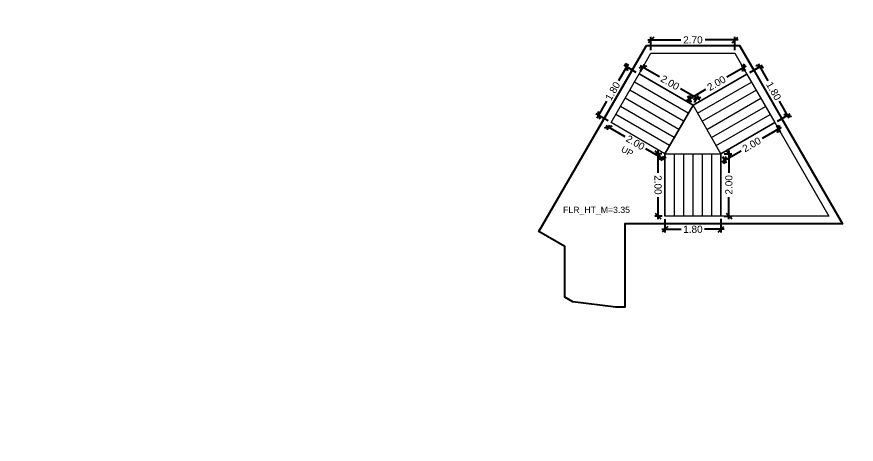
# Model space of a CAD drawing. Header units: metres. Extents: x 256329 to 886268, y -249371 to 355.
# Drawn here: x 287414.03 to 287440.99, y -980.88 to -967.17 of the extents above; entities that cross this region are included whole.
import ezdxf

# ---------------------------------------------------------------- set-up
doc = ezdxf.new("R2010")
doc.units = ezdxf.units.M
doc.header["$MEASUREMENT"] = 0
doc.header["$PDMODE"] = 35
doc.linetypes.add('CONTINOUS', pattern=[0])
doc.layers.get('0').update_dxf_attribs({"lineweight": 18})
doc.layers.get('Defpoints').update_dxf_attribs({"lineweight": 20})
doc.layers.add('A_TEXT', color=4, linetype='Continuous', lineweight=0, transparency=0.3)
doc.layers.add('BLK_2_FLR_28_STAIR_4', color=7, linetype='Continuous')
for name, color, linetype, lineweight in [('BLK_2_FLR_28_STAIR_4_FLIGHT_1', 7, 'Continuous', 0), ('BLK_2_FLR_28_STAIR_4_FLIGHT_2', 7, 'Continuous', 0), ('BLK_2_FLR_28_STAIR_4_FLIGHT_3', 7, 'Continuous', 0), ('BLK_2_FLR_28_STAIR_4_LANDING_1', 7, 'Continuous', 0), ('BLK_2_FLR_28_STAIR_4_LANDING_2', 7, 'Continuous', 0)]:
    doc.layers.add(name, color=color, linetype=linetype, lineweight=lineweight)
doc.styles.add('Arial', font='arial.ttf')
doc.styles.get("Standard").update_dxf_attribs({"font": 'arial.ttf'})
doc.dimstyles.new('METRIC DIM', dxfattribs={"dimtxt": 0.23, "dimasz": 0.18, "dimexe": 0.1, "dimexo": 0.1, "dimgap": 0.09, "dimtad": 0, "dimzin": 0, "dimdsep": 46, "dimtxsty": 'Standard', "dimblk": 'OBLIQUE', "dimcen": 0, "dimdle": 0.1, "dimclrd": 147, "dimclre": 147, "dimclrt": 7, "dimadec": 0, "dimazin": 0, "dimtfac": 1, "dimtofl": 0, "dimtmove": 0, "dimatfit": 2, "dimfxl": 0.125, "dimtolj": 1, "dimtzin": 0, "dimarcsym": 0})

# ---------------------------------------------------------------- blocks, each defined once
blk = doc.blocks.new('_Oblique')
at = {"color": 0, "linetype": 'ByBlock', "lineweight": -2}
blk.add_line((-0.5, -0.5), (0.5, 0.5), dxfattribs=at)
blk = doc.blocks.new('*D1795')
at = {"layer": 'BLK_2_FLR_28_STAIR_4_FLIGHT_2', "color": 147, "lineweight": -2, "transparency": 16777216}
for p, q in [((287437.572229, -968.954086), (287437.981353, -968.718992)), ((287437.844825, -968.682111), (287438.154972, -969.221847)), ((287438.841281, -970.416203), (287438.531134, -969.876467)), ((287438.469039, -970.514769), (287438.878163, -970.279676))]:
    blk.add_line(p, q, dxfattribs=at)
at = {"layer": 'Defpoints', "color": 0, "linetype": 'CONTINOUS', "transparency": 16777216}
for p in [(287437.485525, -969.003908, 0.042641), (287438.791458, -970.329498), (287438.382335, -970.564592, 0.042641)]:
    blk.add_point(p, dxfattribs=at)
at = {"layer": 'BLK_2_FLR_28_STAIR_4_FLIGHT_2', "color": 147, "linetype": 'CONTINOUS', "lineweight": -2, "transparency": 16777216, "xscale": 0.18, "yscale": 0.18, "zscale": 0.18}
for p, rotation in [((287437.894648, -968.768815), 119.882813), ((287438.791458, -970.329498), 299.882813)]:
    blk.add_blockref('_Oblique', p, dxfattribs=dict(at, rotation=rotation))
at = {"layer": 'BLK_2_FLR_28_STAIR_4_FLIGHT_2', "color": 7, "linetype": 'CONTINOUS', "transparency": 16777216, "insert": (287438.343053, -969.549157), "char_height": 0.23, "attachment_point": 5, "rotation": 299.8828126}
blk.add_mtext('\\A1;1.80', dxfattribs=at)
blk = doc.blocks.new('*D1796')
at = {"layer": 'BLK_2_FLR_28_STAIR_4_LANDING_1', "color": 147, "lineweight": -2, "transparency": 16777216}
for p, q in [((287434.05672, -968.731722), (287434.672646, -969.085866)), ((287434.066119, -968.915994), (287434.193257, -968.694876)), ((287435.965262, -969.829092), (287435.349336, -969.474948)), ((287435.801278, -969.913672), (287435.928416, -969.692554))]:
    blk.add_line(p, q, dxfattribs=at)
at = {"layer": 'Defpoints', "color": 0, "linetype": 'CONTINOUS', "transparency": 16777216}
for p in [(287434.016273, -969.002685, 0.042641), (287435.87857, -969.779246), (287435.751432, -970.000364, 0.042641)]:
    blk.add_point(p, dxfattribs=at)
at = {"layer": 'BLK_2_FLR_28_STAIR_4_LANDING_1', "color": 147, "linetype": 'CONTINOUS', "lineweight": -2, "transparency": 16777216, "xscale": 0.18, "yscale": 0.18, "zscale": 0.18}
for p, rotation in [((287434.143411, -968.781568), 150.102044), ((287435.87857, -969.779246), 330.102044)]:
    blk.add_blockref('_Oblique', p, dxfattribs=dict(at, rotation=rotation))
at = {"layer": 'BLK_2_FLR_28_STAIR_4_LANDING_1', "color": 7, "linetype": 'CONTINOUS', "transparency": 16777216, "insert": (287435.010991, -969.280407), "char_height": 0.23, "attachment_point": 5, "rotation": 330.1020442}
blk.add_mtext('\\A1;2.00', dxfattribs=at)
blk = doc.blocks.new('*D1797')
at = {"layer": 'BLK_2_FLR_28_STAIR_4_FLIGHT_2', "color": 147, "lineweight": -2, "transparency": 16777216}
for p, q in [((287437.456891, -968.753367), (287436.841537, -969.106966)), ((287437.435702, -968.917204), (287437.320364, -968.716485)), ((287435.549389, -969.849467), (287436.164744, -969.495869)), ((287435.70161, -969.913659), (287435.586271, -969.71294))]:
    blk.add_line(p, q, dxfattribs=at)
at = {"layer": 'Defpoints', "color": 0, "linetype": 'CONTINOUS', "transparency": 16777216}
for p in [(287437.370186, -968.803189), (287437.485525, -969.003908, 0.042641), (287435.751432, -970.000364, 0.042641)]:
    blk.add_point(p, dxfattribs=at)
at = {"layer": 'BLK_2_FLR_28_STAIR_4_FLIGHT_2', "color": 147, "linetype": 'CONTINOUS', "lineweight": -2, "transparency": 16777216, "xscale": 0.18, "yscale": 0.18, "zscale": 0.18}
for p, rotation in [((287437.370186, -968.803189), 29.88281300000001), ((287435.636094, -969.799645), 209.882813)]:
    blk.add_blockref('_Oblique', p, dxfattribs=dict(at, rotation=rotation))
at = {"layer": 'BLK_2_FLR_28_STAIR_4_FLIGHT_2', "color": 7, "linetype": 'CONTINOUS', "transparency": 16777216, "insert": (287436.50314, -969.301417), "char_height": 0.23, "attachment_point": 5, "rotation": 29.8828126}
blk.add_mtext('\\A1;2.00', dxfattribs=at)
blk = doc.blocks.new('*D1798')
at = {"layer": 'BLK_2_FLR_28_STAIR_4_FLIGHT_3', "color": 147, "lineweight": -2, "transparency": 16777216}
for p, q in [((287434.748243, -971.561494), (287434.520964, -971.562512)), ((287434.620515, -971.462065), (287434.623693, -972.171881)), ((287434.630364, -973.662262), (287434.627187, -972.952446)), ((287434.757197, -973.561693), (287434.529917, -973.562711))]:
    blk.add_line(p, q, dxfattribs=at)
at = {"layer": 'Defpoints', "color": 0, "linetype": 'CONTINOUS', "transparency": 16777216}
for p in [(287434.848242, -971.561047, 0.042641), (287434.629916, -973.562263), (287434.857196, -973.561246, 0.042641)]:
    blk.add_point(p, dxfattribs=at)
at = {"layer": 'BLK_2_FLR_28_STAIR_4_FLIGHT_3', "color": 147, "linetype": 'CONTINOUS', "lineweight": -2, "transparency": 16777216, "xscale": 0.18, "yscale": 0.18, "zscale": 0.18}
for p, rotation in [((287434.620963, -971.562064), 90.256477), ((287434.629916, -973.562263), 270.256477)]:
    blk.add_blockref('_Oblique', p, dxfattribs=dict(at, rotation=rotation))
at = {"layer": 'BLK_2_FLR_28_STAIR_4_FLIGHT_3', "color": 7, "linetype": 'CONTINOUS', "transparency": 16777216, "insert": (287434.62544, -972.562164), "char_height": 0.23, "attachment_point": 5, "rotation": 270.2564771}
blk.add_mtext('\\A1;2.00', dxfattribs=at)
blk = doc.blocks.new('*D1799')
at = {"layer": 'BLK_2_FLR_28_STAIR_4_FLIGHT_1', "color": 147, "lineweight": -2, "transparency": 16777216}
for p, q in [((287432.946311, -970.656659), (287433.560725, -971.011237)), ((287433.066585, -970.648313), (287432.982939, -970.793255)), ((287434.851209, -971.755972), (287434.236795, -971.401395)), ((287434.798259, -971.647659), (287434.714613, -971.792601))]:
    blk.add_line(p, q, dxfattribs=at)
at = {"layer": 'Defpoints', "color": 0, "linetype": 'CONTINOUS', "transparency": 16777216}
for p in [(287433.116568, -970.561701, 0.042641), (287433.032923, -970.706643), (287434.848242, -971.561047, 0.042641)]:
    blk.add_point(p, dxfattribs=at)
at = {"layer": 'BLK_2_FLR_28_STAIR_4_FLIGHT_1', "color": 147, "linetype": 'CONTINOUS', "lineweight": -2, "transparency": 16777216, "xscale": 0.18, "yscale": 0.18, "zscale": 0.18}
for p, rotation in [((287433.032923, -970.706643), 150.01084), ((287434.764597, -971.705989), 330.01084)]:
    blk.add_blockref('_Oblique', p, dxfattribs=dict(at, rotation=rotation))
at = {"layer": 'BLK_2_FLR_28_STAIR_4_FLIGHT_1', "color": 7, "linetype": 'CONTINOUS', "transparency": 16777216, "insert": (287433.89876, -971.206316), "char_height": 0.23, "attachment_point": 5, "rotation": 330.0108404}
blk.add_mtext('\\A1;2.00', dxfattribs=at)
blk = doc.blocks.new('*D1800')
at = {"layer": 'BLK_2_FLR_28_STAIR_4_LANDING_2', "color": 147, "lineweight": -2, "transparency": 16777216}
for p, q in [((287438.588634, -970.722895), (287437.973279, -971.076493)), ((287438.432157, -970.651296), (287438.551752, -970.859422)), ((287436.681132, -971.818995), (287437.296487, -971.465396)), ((287436.698065, -971.647751), (287436.817659, -971.855877))]:
    blk.add_line(p, q, dxfattribs=at)
at = {"layer": 'Defpoints', "color": 0, "linetype": 'CONTINOUS', "transparency": 16777216}
for p in [(287438.382335, -970.564592, 0.042641), (287438.501929, -970.772717), (287436.648242, -971.561047, 0.042641)]:
    blk.add_point(p, dxfattribs=at)
at = {"layer": 'BLK_2_FLR_28_STAIR_4_LANDING_2', "color": 147, "linetype": 'CONTINOUS', "lineweight": -2, "transparency": 16777216, "xscale": 0.18, "yscale": 0.18, "zscale": 0.18}
for p, rotation in [((287438.501929, -970.772717), 29.88281300000001), ((287436.767837, -971.769173), 209.882813)]:
    blk.add_blockref('_Oblique', p, dxfattribs=dict(at, rotation=rotation))
at = {"layer": 'BLK_2_FLR_28_STAIR_4_LANDING_2', "color": 7, "linetype": 'CONTINOUS', "transparency": 16777216, "insert": (287437.634883, -971.270945), "char_height": 0.23, "attachment_point": 5, "rotation": 29.8828126}
blk.add_mtext('\\A1;2.00', dxfattribs=at)
blk = doc.blocks.new('*D1801')
at = {"layer": 'BLK_2_FLR_28_STAIR_4_LANDING_2', "color": 147, "lineweight": -2, "transparency": 16777216}
for p, q in [((287436.748242, -971.561047), (287437.003893, -971.561047)), ((287436.903893, -971.461047), (287436.903893, -972.17076)), ((287436.903893, -973.661047), (287436.903893, -972.951333)), ((287436.748242, -973.561047), (287437.003893, -973.561047))]:
    blk.add_line(p, q, dxfattribs=at)
at = {"layer": 'Defpoints', "color": 0, "linetype": 'CONTINOUS', "transparency": 16777216}
for p in [(287436.648242, -971.561047, 0.042641), (287436.648242, -973.561047, 0.042641), (287436.903893, -973.561047)]:
    blk.add_point(p, dxfattribs=at)
at = {"layer": 'BLK_2_FLR_28_STAIR_4_LANDING_2', "color": 147, "linetype": 'CONTINOUS', "lineweight": -2, "transparency": 16777216, "xscale": 0.18, "yscale": 0.18, "zscale": 0.18}
for p, rotation in [((287436.903893, -971.561047), 90), ((287436.903893, -973.561047), 270)]:
    blk.add_blockref('_Oblique', p, dxfattribs=dict(at, rotation=rotation))
at = {"layer": 'BLK_2_FLR_28_STAIR_4_LANDING_2', "color": 7, "linetype": 'CONTINOUS', "transparency": 16777216, "insert": (287436.903893, -972.561047), "char_height": 0.23, "attachment_point": 5, "rotation": 90}
blk.add_mtext('\\A1;2.00', dxfattribs=at)
blk = doc.blocks.new('*D1802')
at = {"layer": 'BLK_2_FLR_28_STAIR_4_FLIGHT_1', "color": 147, "lineweight": -2, "transparency": 16777216}
for p, q in [((287433.67075, -968.687827), (287433.359602, -969.226987)), ((287433.929661, -968.952702), (287433.534155, -968.724456)), ((287432.671078, -970.420067), (287432.982226, -969.880908)), ((287433.029956, -970.511718), (287432.63445, -970.283472))]:
    blk.add_line(p, q, dxfattribs=at)
at = {"layer": 'Defpoints', "color": 0, "linetype": 'CONTINOUS', "transparency": 16777216}
for p in [(287434.016273, -969.002685, 0.042641), (287432.721062, -970.333455), (287433.116568, -970.561701, 0.042641)]:
    blk.add_point(p, dxfattribs=at)
at = {"layer": 'BLK_2_FLR_28_STAIR_4_FLIGHT_1', "color": 147, "linetype": 'CONTINOUS', "lineweight": -2, "transparency": 16777216, "xscale": 0.18, "yscale": 0.18, "zscale": 0.18}
for p, rotation in [((287433.620767, -968.774439), 60.01084000000001), ((287432.721062, -970.333455), 240.01084)]:
    blk.add_blockref('_Oblique', p, dxfattribs=dict(at, rotation=rotation))
at = {"layer": 'BLK_2_FLR_28_STAIR_4_FLIGHT_1', "color": 7, "linetype": 'CONTINOUS', "transparency": 16777216, "insert": (287433.170914, -969.553947), "char_height": 0.23, "attachment_point": 5, "rotation": 60.0108404}
blk.add_mtext('\\A1;1.80', dxfattribs=at)
blk = doc.blocks.new('*D1803')
at = {"layer": 'BLK_2_FLR_28_STAIR_4_FLIGHT_3', "color": 147, "lineweight": -2, "transparency": 16777216}
for p, q in [((287434.848242, -973.661047), (287434.848242, -974.088225)), ((287436.648242, -973.647248), (287436.648242, -974.088225)), ((287434.748242, -973.988225), (287435.370742, -973.988225)), ((287436.748242, -973.988225), (287436.125742, -973.988225))]:
    blk.add_line(p, q, dxfattribs=at)
at = {"layer": 'Defpoints', "color": 0, "linetype": 'CONTINOUS', "transparency": 16777216}
for p in [(287434.848242, -973.561047, 0.042641), (287436.648242, -973.547248, 0.042641), (287436.648242, -973.988225)]:
    blk.add_point(p, dxfattribs=at)
at = {"layer": 'BLK_2_FLR_28_STAIR_4_FLIGHT_3', "color": 147, "linetype": 'CONTINOUS', "lineweight": -2, "transparency": 16777216, "xscale": 0.18, "yscale": 0.18, "zscale": 0.18, "rotation": 180}
blk.add_blockref('_Oblique', (287434.848242, -973.988225), dxfattribs=at)
at = {"layer": 'BLK_2_FLR_28_STAIR_4_FLIGHT_3', "color": 147, "linetype": 'CONTINOUS', "lineweight": -2, "transparency": 16777216, "xscale": 0.18, "yscale": 0.18, "zscale": 0.18}
blk.add_blockref('_Oblique', (287436.648242, -973.988225), dxfattribs=at)
at = {"layer": 'BLK_2_FLR_28_STAIR_4_FLIGHT_3', "color": 7, "linetype": 'CONTINOUS', "transparency": 16777216, "insert": (287435.748242, -973.988225), "char_height": 0.23, "attachment_point": 5}
blk.add_mtext('\\A1;1.80', dxfattribs=at)
blk = doc.blocks.new('*D1804')
at = {"layer": 'BLK_2_FLR_28_STAIR_4_LANDING_1', "color": 147, "lineweight": -2, "transparency": 16777216}
for p, q in [((287434.299592, -967.910256), (287435.358775, -967.910256)), ((287434.399592, -968.239471), (287434.399592, -967.810256)), ((287437.198532, -967.910256), (287436.139348, -967.910256)), ((287437.098532, -968.240134), (287437.098532, -967.810256))]:
    blk.add_line(p, q, dxfattribs=at)
at = {"layer": 'Defpoints', "color": 0, "linetype": 'CONTINOUS', "transparency": 16777216}
for p in [(287437.098532, -967.910256), (287434.399592, -968.339471, 0.042641), (287437.098532, -968.340134, 0.042641)]:
    blk.add_point(p, dxfattribs=at)
at = {"layer": 'BLK_2_FLR_28_STAIR_4_LANDING_1', "color": 147, "linetype": 'CONTINOUS', "lineweight": -2, "transparency": 16777216, "xscale": 0.18, "yscale": 0.18, "zscale": 0.18, "rotation": 180}
blk.add_blockref('_Oblique', (287434.399592, -967.910256), dxfattribs=at)
at = {"layer": 'BLK_2_FLR_28_STAIR_4_LANDING_1', "color": 147, "linetype": 'CONTINOUS', "lineweight": -2, "transparency": 16777216, "xscale": 0.18, "yscale": 0.18, "zscale": 0.18}
blk.add_blockref('_Oblique', (287437.098532, -967.910256), dxfattribs=at)
at = {"layer": 'BLK_2_FLR_28_STAIR_4_LANDING_1', "color": 7, "linetype": 'CONTINOUS', "transparency": 16777216, "insert": (287435.749062, -967.910256), "char_height": 0.23, "attachment_point": 5}
blk.add_mtext('\\A1;2.70', dxfattribs=at)

msp = doc.modelspace()

# ---------------------------------------------------------------- linework, layer by layer
at = {"color": 5, "linetype": 'CONTINOUS'}
for p, q in [((287436.648242, -971.561047, 0.042641), (287435.751432, -970.000364, 0.042641)), ((287434.848242, -971.561047, 0.042641), (287436.648242, -971.561047, 0.042641))]:
    msp.add_line(p, q, dxfattribs=at)
at = {"color": 5, "linetype": 'CONTINOUS', "elevation": 0.042641}
msp.add_lwpolyline([(287434.848242, -971.561047), (287435.751432, -970.000364)], dxfattribs=at)
at = {"layer": 'BLK_2_FLR_28_STAIR_4', "color": 7, "linetype": 'CONTINOUS', "elevation": 0.042641}
msp.add_lwpolyline([(287434.253396, -968.086116), (287437.244091, -968.086851), (287437.704767, -968.877007), (287438.601837, -970.438142), (287440.552647, -973.816029), (287433.560245, -973.813002), (287433.559575, -976.489594), (287433.270282, -976.489522), (287431.8851, -976.311957), (287431.631767, -976.165746), (287431.63208, -974.542805), (287430.801114, -974.062594)], close=True, dxfattribs=at)
at = {"layer": 'BLK_2_FLR_28_STAIR_4_FLIGHT_1', "color": 3, "linetype": 'CONTINOUS'}
for p, q in [((287435.751432, -970.000364, 0.042641), (287434.016273, -969.002685, 0.042641)), ((287435.597996, -970.261867, 0.042641), (287433.866323, -969.262521, 0.042641)), ((287435.448046, -970.521703, 0.042641), (287433.716372, -969.522357, 0.042641)), ((287435.298095, -970.781539, 0.042641), (287433.566421, -969.782193, 0.042641)), ((287435.148144, -971.041375, 0.042641), (287433.41647, -970.042029, 0.042641)), ((287434.998193, -971.301211, 0.042641), (287433.266519, -970.301865, 0.042641)), ((287434.848242, -971.561047, 0.042641), (287433.116568, -970.561701, 0.042641))]:
    msp.add_line(p, q, dxfattribs=at)
at = {"layer": 'BLK_2_FLR_28_STAIR_4_FLIGHT_1', "ltscale": 0.05, "elevation": 0.042641}
msp.add_lwpolyline([(287435.751432, -970.000364), (287434.848242, -971.561047), (287433.116568, -970.561701), (287434.016273, -969.002685), (287435.751432, -970.000364)], dxfattribs=at)
at = {"layer": 'BLK_2_FLR_28_STAIR_4_FLIGHT_2', "color": 3, "linetype": 'CONTINOUS'}
for p, q in [((287435.751432, -970.000364, 0.042641), (287437.485525, -969.003908, 0.042641)), ((287435.900901, -970.260477, 0.042641), (287437.634993, -969.264022, 0.042641)), ((287436.050369, -970.520591, 0.042641), (287437.784461, -969.524136, 0.042641)), ((287436.199837, -970.780705, 0.042641), (287437.93393, -969.78425, 0.042641)), ((287436.349306, -971.040819, 0.042641), (287438.083398, -970.044364, 0.042641)), ((287436.498774, -971.300933, 0.042641), (287438.232866, -970.304478, 0.042641)), ((287436.648242, -971.561047, 0.042641), (287438.382335, -970.564592, 0.042641))]:
    msp.add_line(p, q, dxfattribs=at)
at = {"layer": 'BLK_2_FLR_28_STAIR_4_FLIGHT_2', "color": 7, "linetype": 'CONTINOUS', "elevation": 0.042641}
msp.add_lwpolyline([(287437.485525, -969.003908), (287438.382335, -970.564592), (287436.648242, -971.561047), (287435.751432, -970.000364), (287437.485525, -969.003908)], dxfattribs=at)
at = {"layer": 'BLK_2_FLR_28_STAIR_4_FLIGHT_3', "color": 3, "linetype": 'CONTINOUS'}
for p, q in [((287434.848242, -971.561047, 0.042641), (287434.848242, -973.561047, 0.042641)), ((287435.148242, -971.561047, 0.042641), (287435.148242, -973.561047, 0.042641)), ((287435.448242, -971.561047, 0.042641), (287435.448242, -973.561047, 0.042641)), ((287435.748242, -971.561047, 0.042641), (287435.748242, -973.561047, 0.042641)), ((287436.048242, -971.561047, 0.042641), (287436.048242, -973.561047, 0.042641)), ((287436.348242, -971.561047, 0.042641), (287436.348242, -973.561047, 0.042641)), ((287436.648242, -971.561047, 0.042641), (287436.648242, -973.561047, 0.042641))]:
    msp.add_line(p, q, dxfattribs=at)
at = {"layer": 'BLK_2_FLR_28_STAIR_4_FLIGHT_3', "color": 7, "linetype": 'CONTINOUS', "elevation": 0.042641}
msp.add_lwpolyline([(287434.848242, -971.561047), (287436.648242, -971.561047), (287436.648242, -973.561047), (287434.848242, -973.561047)], close=True, dxfattribs=at)
at = {"layer": 'BLK_2_FLR_28_STAIR_4_LANDING_1', "color": 7, "linetype": 'CONTINOUS', "elevation": 0.042641}
msp.add_lwpolyline([(287434.399592, -968.339471), (287437.098532, -968.340134), (287437.485525, -969.003908), (287435.751432, -970.000364), (287434.016273, -969.002685), (287434.399592, -968.339471)], dxfattribs=at)
at = {"layer": 'BLK_2_FLR_28_STAIR_4_LANDING_2', "ltscale": 0.05, "elevation": 0.042641}
msp.add_lwpolyline([(287436.648242, -971.561047), (287438.382335, -970.564592), (287440.113277, -973.56177), (287436.648242, -973.56177), (287436.648242, -971.561047)], dxfattribs=at)

# ---------------------------------------------------------------- texts
at = {"layer": 'A_TEXT', "lineweight": 0, "insert": (287434.486092, -972.053525, 0.042641), "char_height": 0.2, "width": 2.485498, "attachment_point": 9, "rotation": 331.8720228, "style": 'Arial'}
msp.add_mtext('\\pxi2.2673,qc;UP', dxfattribs=at)
at = {"layer": 'BLK_2_FLR_28_STAIR_4', "color": 7, "linetype": 'CONTINOUS', "insert": (287431.576083, -973.263046), "char_height": 0.2, "attachment_point": 1}
msp.add_mtext_dynamic_manual_height_columns('FLR_HT_M=3.35', width=2.272281, gutter_width=0.405, heights=[0.300679], dxfattribs=at)

# ---------------------------------------------------------------- dimensions: what is measured, and where the dimension line sits
at = {"layer": 'BLK_2_FLR_28_STAIR_4_FLIGHT_1', "color": 1, "linetype": 'CONTINOUS'}
dim = msp.add_aligned_dim(p1=(287434.016273, -969.002685, 0.042641), p2=(287433.116568, -970.561701, 0.042641), distance=-0.456641, dimstyle='METRIC DIM', override={"dimfxl": 0.18}, dxfattribs=at)
dim.commit()
dim.dimension.update_dxf_attribs({"geometry": '*D1802', "text_midpoint": (287433.170914, -969.553947)})
at = {"layer": 'BLK_2_FLR_28_STAIR_4_FLIGHT_1', "color": 2, "linetype": 'CONTINOUS'}
dim = msp.add_aligned_dim(p1=(287434.848242, -971.561047, 0.042641), p2=(287433.116568, -970.561701, 0.042641), distance=0.167346, dimstyle='METRIC DIM', override={"dimfxl": 0.18}, dxfattribs=at)
dim.commit()
dim.dimension.update_dxf_attribs({"geometry": '*D1799', "text_midpoint": (287433.89876, -971.206316)})
at = {"layer": 'BLK_2_FLR_28_STAIR_4_FLIGHT_2', "color": 2, "linetype": 'CONTINOUS'}
dim = msp.add_aligned_dim(p1=(287435.751432, -970.000364, 0.042641), p2=(287437.485525, -969.003908, 0.042641), distance=0.231498, dimstyle='METRIC DIM', override={"dimfxl": 0.18}, dxfattribs=at)
dim.commit()
dim.dimension.update_dxf_attribs({"geometry": '*D1797', "text_midpoint": (287436.50314, -969.301417)})
at = {"layer": 'BLK_2_FLR_28_STAIR_4_FLIGHT_2', "color": 1, "linetype": 'CONTINOUS'}
dim = msp.add_aligned_dim(p1=(287437.485525, -969.003908, 0.042641), p2=(287438.382335, -970.564592, 0.042641), distance=0.471859, dimstyle='METRIC DIM', override={"dimfxl": 0.18}, dxfattribs=at)
dim.commit()
dim.dimension.update_dxf_attribs({"geometry": '*D1795', "text_midpoint": (287438.343053, -969.549157)})
at = {"layer": 'BLK_2_FLR_28_STAIR_4_FLIGHT_3', "color": 2, "linetype": 'CONTINOUS'}
dim = msp.add_aligned_dim(p1=(287434.848242, -971.561047, 0.042641), p2=(287434.857196, -973.561246, 0.042641), distance=-0.227282, dimstyle='METRIC DIM', override={"dimfxl": 0.18}, dxfattribs=at)
dim.commit()
dim.dimension.update_dxf_attribs({"geometry": '*D1798', "text_midpoint": (287434.62544, -972.562164)})
at = {"layer": 'BLK_2_FLR_28_STAIR_4_FLIGHT_3', "color": 1, "linetype": 'CONTINOUS'}
dim = msp.add_linear_dim(base=(287436.648242, -973.988225), p1=(287434.848242, -973.561047, 0.042641), p2=(287436.648242, -973.547248, 0.042641), dimstyle='METRIC DIM', override={"dimfxl": 0.18}, dxfattribs=at)
dim.commit()
dim.dimension.update_dxf_attribs({"geometry": '*D1803', "text_midpoint": (287435.748242, -973.988225)})
at = {"layer": 'BLK_2_FLR_28_STAIR_4_LANDING_1', "color": 1, "linetype": 'CONTINOUS'}
dim = msp.add_linear_dim(base=(287437.098532, -967.910256), p1=(287434.399592, -968.339471, 0.042641), p2=(287437.098532, -968.340134, 0.042641), dimstyle='METRIC DIM', override={"dimfxl": 0.18}, dxfattribs=at)
dim.commit()
dim.dimension.update_dxf_attribs({"geometry": '*D1804', "text_midpoint": (287435.749062, -967.910256)})
at = {"layer": 'BLK_2_FLR_28_STAIR_4_LANDING_1', "color": 2, "linetype": 'CONTINOUS'}
dim = msp.add_aligned_dim(p1=(287434.016273, -969.002685, 0.042641), p2=(287435.751432, -970.000364, 0.042641), distance=0.255063, dimstyle='METRIC DIM', override={"dimfxl": 0.18}, dxfattribs=at)
dim.commit()
dim.dimension.update_dxf_attribs({"geometry": '*D1796', "text_midpoint": (287435.010991, -969.280407)})
at = {"layer": 'BLK_2_FLR_28_STAIR_4_LANDING_2', "color": 1, "linetype": 'CONTINOUS'}
dim = msp.add_aligned_dim(p1=(287436.648242, -971.561047, 0.042641), p2=(287438.382335, -970.564592, 0.042641), distance=-0.240039, dimstyle='METRIC DIM', override={"dimfxl": 0.18}, dxfattribs=at)
dim.commit()
dim.dimension.update_dxf_attribs({"geometry": '*D1800', "text_midpoint": (287437.634883, -971.270945)})
at = {"layer": 'BLK_2_FLR_28_STAIR_4_LANDING_2', "color": 2, "linetype": 'CONTINOUS'}
dim = msp.add_aligned_dim(p1=(287436.648242, -971.561047, 0.042641), p2=(287436.648242, -973.561047, 0.042641), distance=0.255651, dimstyle='METRIC DIM', override={"dimfxl": 0.18}, dxfattribs=at)
dim.commit()
dim.dimension.update_dxf_attribs({"geometry": '*D1801', "text_midpoint": (287436.903893, -972.561047)})

doc.saveas('drawing.dxf')
